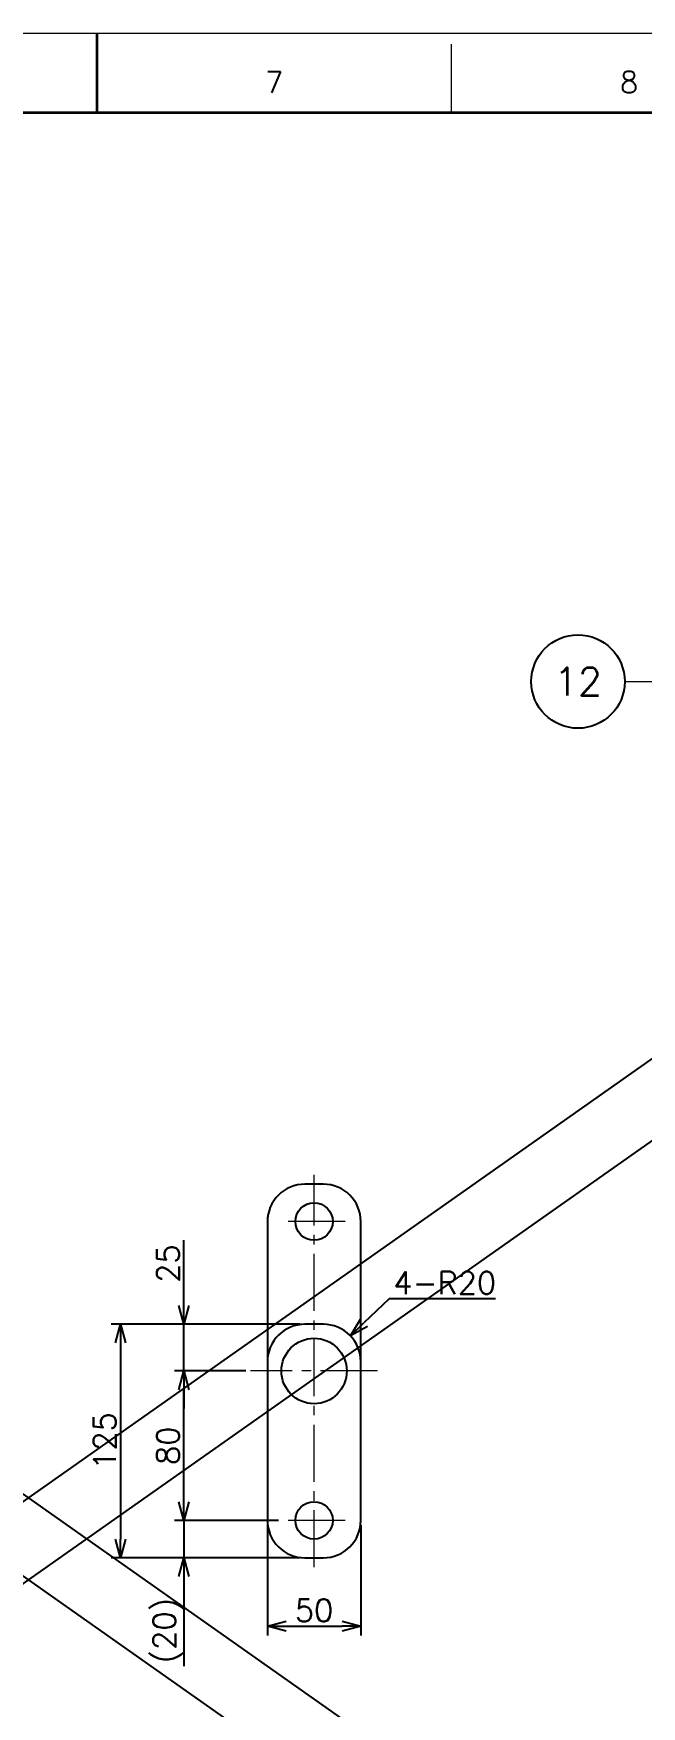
# Model space of a CAD drawing. Header units: millimetres. Extents: x -6 to 4263, y -34 to 1655.
# Drawn here: x 1179 to 1505, y 760 to 1655 of the extents above; entities that cross this region are included whole.
import ezdxf
from ezdxf import colors
from ezdxf.entities.mleader import LeaderData, LeaderLine
from ezdxf.enums import TextEntityAlignment as Align
from ezdxf.math import Vec2, Vec3

# ---------------------------------------------------------------- set-up
doc = ezdxf.new("R2010")
doc.units = ezdxf.units.MM
doc.header["$LTSCALE"] = 1.6
doc.header["$PDMODE"] = 99
doc.header["$PDSIZE"] = 1
doc.linetypes.add('CENTER2', pattern=[28.575, 19.05, -3.175, 3.175, -3.175])
for name, color, linetype, lineweight in [('05_CENTER', 4, 'CENTER2', 13), ('07_寸法線', 3, 'Continuous', 9), ('08_DIM', 3, 'Continuous', 13), ('90_FRAME', 5, 'Continuous', 35)]:
    doc.layers.add(name, color=color, linetype=linetype, lineweight=lineweight)
doc.layers.add('91_BLANK', color=5, linetype='Continuous', lineweight=0, plot=False)
doc.styles.add('KSS_TXT', font='txt.shx', dxfattribs={"bigfont": 'extfont2.shx'})
doc.styles.get("Standard").update_dxf_attribs({"font": 'txt.shx', "bigfont": 'extfont2.shx'})
doc.dimstyles.new('KSS_DIM', dxfattribs={"dimscale": 4, "dimtxt": 3, "dimasz": 2.5, "dimexe": 1.25, "dimexo": 0.625, "dimtad": 1, "dimdsep": 46, "dimtxsty": 'KSS_TXT', "dimblk": 'OPEN30', "dimcen": 0, "dimazin": 2, "dimtfac": 0.75, "dimtmove": 0, "dimatfit": 3, "dimldrblk": 'OPEN30', "dimfxl": 1.25, "dimtolj": 1, "dimarcsym": 0})
doc.dimstyles.new('KSS_DIM$4', dxfattribs={"dimscale": 4, "dimtxt": 3, "dimasz": 2.5, "dimexe": 1.25, "dimexo": 0.625, "dimtad": 1, "dimtih": 1, "dimtoh": 1, "dimdsep": 46, "dimtxsty": 'KSS_TXT', "dimblk": 'OPEN30', "dimcen": 0, "dimse1": 1, "dimazin": 2, "dimtfac": 0.75, "dimtofl": 0, "dimtmove": 0, "dimatfit": 3, "dimldrblk": 'OPEN30', "dimfxl": 1.25, "dimtolj": 1, "dimarcsym": 0})

# ---------------------------------------------------------------- blocks, each defined once
blk = doc.blocks.new('_Open30')
at = {"color": 0, "linetype": 'ByBlock', "lineweight": -2}
for p, q in [((-1, 0.268), (0, 0)), ((0, 0), (-1, -0.268)), ((0, 0), (-1, 0))]:
    blk.add_line(p, q, dxfattribs=at)
blk = doc.blocks.new('*D169')
at = {"layer": '08_DIM', "color": 0, "lineweight": -2, "transparency": 16777216}
for p, q in [((1292.71, 939.5), (1254.5, 939.5)), ((1259.5, 869.5), (1259.5, 929.5)), ((1310.08, 859.5), (1254.5, 859.5))]:
    blk.add_line(p, q, dxfattribs=at)
at = {"layer": 'Defpoints', "color": 0, "transparency": 16777216}
for p in [(1259.5, 939.5), (1295.21, 939.5), (1312.58, 859.5)]:
    blk.add_point(p, dxfattribs=at)
at = {"layer": '08_DIM', "color": 0, "lineweight": -2, "transparency": 16777216, "xscale": 10, "yscale": 10, "zscale": 10}
for p, rotation in [((1259.5, 939.5), 90), ((1259.5, 859.5), 270)]:
    blk.add_blockref('_Open30', p, dxfattribs=dict(at, rotation=rotation))
at = {"layer": '08_DIM', "color": 0, "transparency": 16777216, "insert": (1251, 899.5), "char_height": 12, "attachment_point": 5, "rotation": 90, "style": 'KSS_TXT'}
blk.add_mtext('\\A1;80', dxfattribs=at)
blk = doc.blocks.new('*D170')
at = {"layer": '08_DIM', "color": 0, "lineweight": -2, "transparency": 16777216}
for p, q in [((1259.5, 974.5), (1259.5, 1009.5)), ((1321.71, 964.5), (1254.5, 964.5)), ((1259.5, 939.5), (1259.5, 964.5)), ((1292.71, 939.5), (1254.5, 939.5)), ((1259.5, 929.5), (1259.5, 919.5))]:
    blk.add_line(p, q, dxfattribs=at)
at = {"layer": 'Defpoints', "color": 0, "transparency": 16777216}
for p in [(1259.5, 964.5), (1324.21, 964.5), (1295.21, 939.5)]:
    blk.add_point(p, dxfattribs=at)
at = {"layer": '08_DIM', "color": 0, "lineweight": -2, "transparency": 16777216, "xscale": 10, "yscale": 10, "zscale": 10}
for p, rotation in [((1259.5, 964.5), 270), ((1259.5, 939.5), 90)]:
    blk.add_blockref('_Open30', p, dxfattribs=dict(at, rotation=rotation))
at = {"layer": '08_DIM', "color": 0, "transparency": 16777216, "insert": (1250.99, 997), "char_height": 12, "attachment_point": 5, "rotation": 90, "style": 'KSS_TXT'}
blk.add_mtext('\\A1;25', dxfattribs=at)
blk = doc.blocks.new('*D171')
at = {"layer": '08_DIM', "color": 0, "lineweight": -2, "transparency": 16777216}
for p, q in [((1321.71, 964.5), (1220.56, 964.5)), ((1225.56, 954.5), (1225.56, 849.5)), ((1321.71, 839.5), (1220.56, 839.5))]:
    blk.add_line(p, q, dxfattribs=at)
at = {"layer": 'Defpoints', "color": 0, "transparency": 16777216}
for p in [(1324.21, 964.5), (1225.56, 839.5), (1324.21, 839.5)]:
    blk.add_point(p, dxfattribs=at)
at = {"layer": '08_DIM', "color": 0, "lineweight": -2, "transparency": 16777216, "xscale": 10, "yscale": 10, "zscale": 10}
for p, rotation in [((1225.56, 964.5), 90), ((1225.56, 839.5), 270)]:
    blk.add_blockref('_Open30', p, dxfattribs=dict(at, rotation=rotation))
at = {"layer": '08_DIM', "color": 0, "transparency": 16777216, "insert": (1217.06, 902), "char_height": 12, "attachment_point": 5, "rotation": 90, "style": 'KSS_TXT'}
blk.add_mtext('\\A1;125', dxfattribs=at)
blk = doc.blocks.new('*D172')
at = {"layer": '08_DIM', "color": 0, "lineweight": -2, "transparency": 16777216}
for p, q in [((1259.5, 869.5), (1259.5, 879.5)), ((1310.08, 859.5), (1254.5, 859.5)), ((1259.5, 859.5), (1259.5, 839.5)), ((1321.71, 839.5), (1254.5, 839.5)), ((1259.5, 829.5), (1259.5, 781.5))]:
    blk.add_line(p, q, dxfattribs=at)
at = {"layer": 'Defpoints', "color": 0, "transparency": 16777216}
for p in [(1312.58, 859.5), (1259.5, 839.5), (1324.21, 839.5)]:
    blk.add_point(p, dxfattribs=at)
at = {"layer": '08_DIM', "color": 0, "lineweight": -2, "transparency": 16777216, "xscale": 10, "yscale": 10, "zscale": 10}
for p, rotation in [((1259.5, 859.5), 270), ((1259.5, 839.5), 90)]:
    blk.add_blockref('_Open30', p, dxfattribs=dict(at, rotation=rotation))
at = {"layer": '08_DIM', "color": 0, "transparency": 16777216, "insert": (1251, 800.5), "char_height": 12, "attachment_point": 5, "rotation": 90, "style": 'KSS_TXT'}
blk.add_mtext('\\A1;(20)', dxfattribs=at)
blk = doc.blocks.new('*D173')
at = {"layer": '08_DIM', "color": 0, "lineweight": -2, "transparency": 16777216}
for p, q in [((1304.21, 857), (1304.21, 797.85)), ((1354.21, 857), (1354.21, 797.85)), ((1314.21, 802.85), (1344.21, 802.85))]:
    blk.add_line(p, q, dxfattribs=at)
at = {"layer": 'Defpoints', "color": 0, "transparency": 16777216}
for p in [(1304.21, 859.5), (1354.21, 859.5), (1354.21, 802.85)]:
    blk.add_point(p, dxfattribs=at)
at = {"layer": '08_DIM', "color": 0, "lineweight": -2, "transparency": 16777216, "xscale": 10, "yscale": 10, "zscale": 10, "rotation": 180}
blk.add_blockref('_Open30', (1304.21, 802.85), dxfattribs=at)
at = {"layer": '08_DIM', "color": 0, "lineweight": -2, "transparency": 16777216, "xscale": 10, "yscale": 10, "zscale": 10}
blk.add_blockref('_Open30', (1354.21, 802.85), dxfattribs=at)
at = {"layer": '08_DIM', "color": 0, "transparency": 16777216, "insert": (1329.21, 811.36), "char_height": 12, "attachment_point": 5, "style": 'KSS_TXT'}
blk.add_mtext('\\A1;50', dxfattribs=at)
blk = doc.blocks.new('AM_BALLOON1')
at = {"transparency": 16777216}
blk.add_circle((0, 0), 5, dxfattribs=at)
blk.add_attdef('B_NUMBER', text='', height=3, dxfattribs=at).set_placement((0, 0), align=Align.MIDDLE_CENTER)
blk = doc.blocks.new('_OPEN')
at = {"color": 0, "linetype": 'ByBlock'}
for p, q in [((-1, 0.167), (0, 0)), ((0, 0), (-1, -0.167)), ((0, 0), (-1, 0))]:
    blk.add_line(p, q, dxfattribs=at)
blk = doc.blocks.new('*D198')
at = {"layer": '08_DIM', "color": 0, "lineweight": -2, "transparency": 16777216}
for p, q in [((1369.44, 978.19), (1355.89, 965.24)), ((1426.44, 978.19), (1369.44, 978.19))]:
    blk.add_line(p, q, dxfattribs=at)
at = {"layer": 'Defpoints', "color": 0, "transparency": 16777216}
for p in [(1348.66, 958.33), (1334.21, 944.5)]:
    blk.add_point(p, dxfattribs=at)
at = {"layer": '08_DIM', "color": 0, "lineweight": -2, "transparency": 16777216, "xscale": 10, "yscale": 10, "zscale": 10, "rotation": 223.7196318115968}
blk.add_blockref('_Open30', (1348.66, 958.33), dxfattribs=at)
at = {"layer": '08_DIM', "color": 0, "transparency": 16777216, "insert": (1399.19, 986.69), "char_height": 12, "attachment_point": 5, "style": 'KSS_TXT'}
blk.add_mtext('\\A1;4-R20', dxfattribs=at)

msp = doc.modelspace()

# ---------------------------------------------------------------- linework, layer by layer
for p, q in [((2289.737, 1655.492), (-6.094, 39.597)), ((0, 1655.492), (2352.09, 0)), ((2352.09, 1655.492), (0, 0)), ((62.353, 1655.492), (2358.185, 39.597))]:
    msp.add_line(p, q)
at = {"color": 0}
msp.add_lwpolyline([(1334.207, 1039.502), (1324.207, 1039.502, 0.4142136), (1304.207, 1019.502), (1304.207, 859.502, 0.4142136), (1324.207, 839.502), (1334.207, 839.502, 0.4142136), (1354.207, 859.502), (1354.207, 1019.502, 0.4142136)], format="xyb", close=True, dxfattribs=at)
msp.add_lwpolyline([(1354.207, 939.502), (1354.207, 944.502, 0.4142136), (1334.207, 964.502), (1324.207, 964.502, 0.4142136), (1304.207, 944.502), (1304.207, 939.502)], format="xyb", dxfattribs=at)
for centre, radius in [((1329.207, 1019.502), 10), ((1329.207, 939.502), 17.5), ((1329.207, 859.502), 10)]:
    msp.add_circle(centre, radius, dxfattribs=at)
at = {"layer": '05_CENTER'}
for p, q in [((1329.207, 834.502), (1329.207, 1044.502)), ((1345.838, 1019.502), (1312.575, 1019.502)), ((1363.207, 939.502), (1295.207, 939.502)), ((1345.838, 859.502), (1312.575, 859.502))]:
    msp.add_line(p, q, dxfattribs=at)
at = {"layer": '08_DIM'}
msp.add_line((1495.597, 1308.531), (1654.059, 1308.531), dxfattribs=at)
at = {"layer": '90_FRAME'}
msp.add_line((1212.8, 1655.492), (1212.8, 1613), dxfattribs=at)
at = {"layer": '90_FRAME', "color": 4, "lineweight": 13}
msp.add_line((1402.891, 1613), (1402.891, 1649.812), dxfattribs=at)
at = {"layer": '90_FRAME'}
msp.add_lwpolyline([(110.322, 36.647), (2315.279, 36.647), (2315.279, 1613), (110.322, 1613)], close=True, dxfattribs=at)
at = {"layer": '91_BLANK'}
msp.add_lwpolyline([(0, 0), (2352.09, 0), (2352.09, 1655.492), (0, 1655.492)], close=True, dxfattribs=at)

# ---------------------------------------------------------------- texts
at = {"layer": '90_FRAME', "color": 0, "lineweight": 13, "style": 'KSS_TXT'}
for s, p in [('7', (1307.846, 1620.332)), ('8', (1497.937, 1620.332))]:
    msp.add_text(s, height=11.36, dxfattribs=at).set_placement(p, align=Align.BOTTOM_CENTER)

# ---------------------------------------------------------------- dimensions: what is measured, and where the dimension line sits
at = {"layer": '08_DIM'}
for base, p1, p2, angle, picture, middle in [((1259.495, 964.502), (1295.207, 939.502), (1324.207, 964.502), 90, '*D170', (1250.987, 997.002)), ((1225.564, 839.502), (1324.207, 964.502), (1324.207, 839.502), 90, '*D171', (1217.055, 902.002)), ((1259.495, 939.502), (1312.575, 859.502), (1295.207, 939.502), 90, '*D169', (1250.995, 899.502)), ((1354.207, 802.852), (1304.207, 859.502), (1354.207, 859.502), 180, '*D173', (1329.207, 811.36))]:
    dim = msp.add_linear_dim(base=base, p1=p1, p2=p2, angle=angle, dimstyle='KSS_DIM', override={"dimarcsym": 1}, dxfattribs=at)
    dim.commit()
    dim.dimension.update_dxf_attribs({"geometry": picture, "text_midpoint": middle})
dim = msp.add_radius_dim(center=(1334.207, 944.502), mpoint=(1348.661, 958.325), text='4-<>', dimstyle='KSS_DIM$4', override={"dimpost": 'R<>'}, dxfattribs=at)
dim.commit()
dim.dimension.update_dxf_attribs({"geometry": '*D198', "text_midpoint": (1399.187, 978.193), "dimtype": 164})
dim = msp.add_linear_dim(base=(1259.495, 839.502), p1=(1312.575, 859.502), p2=(1324.207, 839.502), angle=90, text='(<>)', dimstyle='KSS_DIM', override={"dimarcsym": 1}, dxfattribs=at)
dim.commit()
dim.dimension.update_dxf_attribs({"geometry": '*D172', "text_midpoint": (1250.995, 800.502)})

# ---------------------------------------------------------------- leaders
at = {"layer": '07_寸法線'}
ml = msp.add_multileader_block('Standard', dxfattribs=at)
ml.set_content('AM_BALLOON1', color=256, scale=3.35)
ml.set_attribute('B_NUMBER', '11', width=0)
ml.set_leader_properties(color=256, linetype='ByLayer', lineweight=-1)
ml.set_arrow_properties(name='OPEN')
ml.build(insert=Vec2(0, 0))
ml.multileader.update_dxf_attribs({"leader_type": 0, "has_dogleg": 0, "text_right_attachment_type": 6, "dogleg_length": 0, "arrow_head_size": 6.7, "scale": 2.5, "block_connection_type": 1})
ctx = ml.context
ctx.base_point, ctx.scale, ctx.char_height, ctx.arrow_head_size, ctx.landing_gap_size, ctx.plane_origin = Vec3(2887.308, 972.656), 2.5, 13.4, 6.7, 6.7, Vec3(2887.308, 972.656)
ctx.right_attachment, ctx.attachment_type = 6, 1
notes = []
notes.append((ctx, [(0, (0, 0, 0), (0, 0), (1, 0), 1, [])]))
ctx.block.insert = Vec3(2887.308, 972.656)
at = {"layer": '08_DIM'}
ml = msp.add_multileader_block('Standard', dxfattribs=at)
ml.set_content('AM_BALLOON1', color=256, scale=5)
ml.set_attribute('B_NUMBER', '12', width=0)
ml.set_leader_properties(color=256, linetype='ByLayer', lineweight=-1)
ml.set_arrow_properties(name='OPEN')
ml.build(insert=Vec2(0, 0))
ml.multileader.update_dxf_attribs({"leader_type": 0, "has_dogleg": 0, "text_right_attachment_type": 6, "dogleg_length": 0, "arrow_head_size": 10, "scale": 2.5, "block_connection_type": 1})
ctx = ml.context
ctx.base_point, ctx.scale, ctx.char_height, ctx.arrow_head_size, ctx.landing_gap_size, ctx.plane_origin = Vec3(1470.567, 1308.551), 2.5, 20, 10, 10, Vec3(1470.567, 1308.551)
ctx.right_attachment, ctx.attachment_type = 6, 1
notes.append((ctx, [(0, (0, 0, 0), (0, 0), (1, 0), 1, [])]))
ctx.block.insert = Vec3(1470.567, 1308.551)
for ctx, leaders in notes:
    for number, flags, end, landing, length, lines in leaders:
        leader = LeaderData()
        leader.index, (leader.has_last_leader_line, leader.has_dogleg_vector, leader.attachment_direction) = number, flags
        leader.last_leader_point, leader.dogleg_vector, leader.dogleg_length = Vec3(end), Vec3(landing), length
        for number, points, colour, breaks in lines:
            line = LeaderLine()
            line.index, line.vertices, line.color, line.breaks = number, Vec3.list(points), colors.encode_raw_color(colour), breaks
            leader.lines.append(line)
        ctx.leaders.append(leader)

doc.saveas('drawing.dxf')
